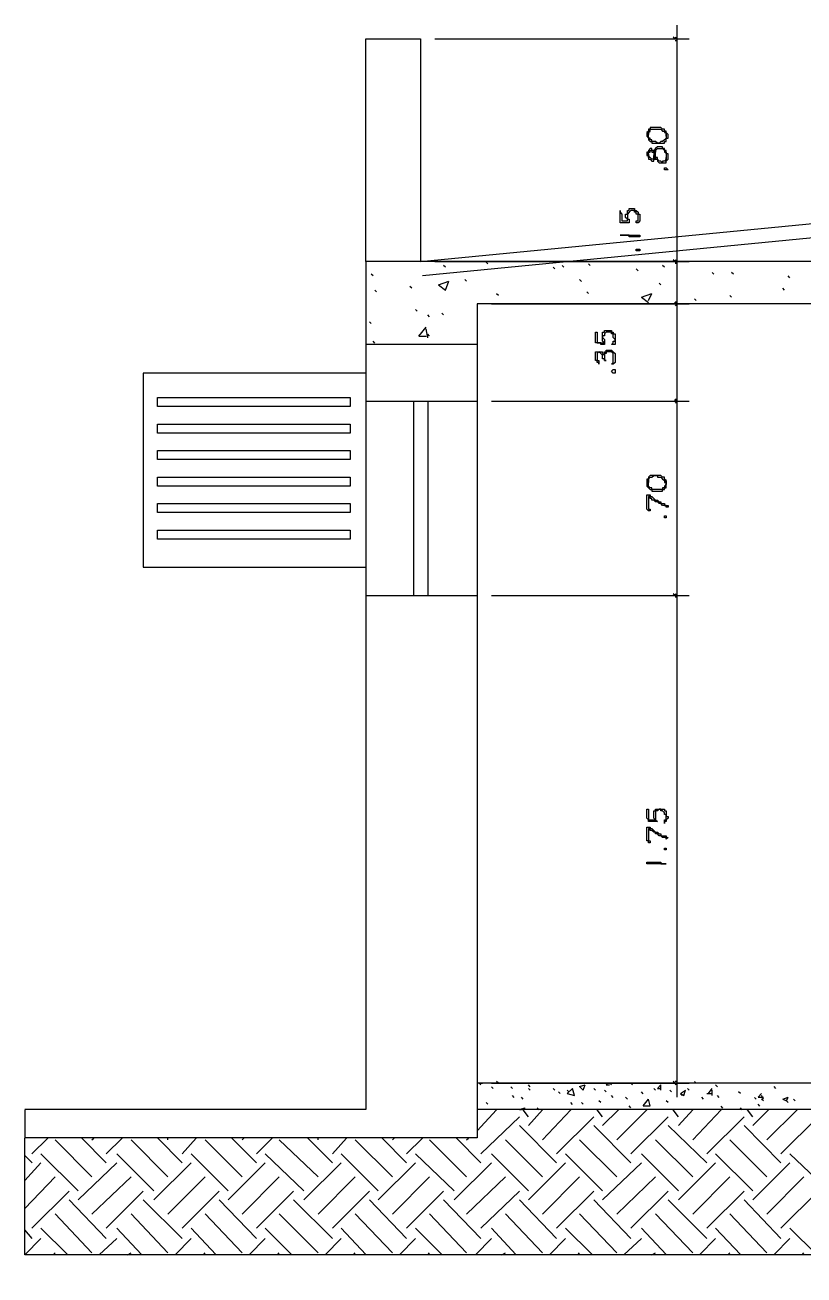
# Model space of a CAD drawing. Header units: millimetres. Extents: x -518.8 to -461.2, y 3.5 to 44.2.
# Drawn here: x -480.549 to -477.742, y 39.713 to 44.218 of the extents above; entities that cross this region are included whole.
import ezdxf

# ---------------------------------------------------------------- set-up
doc = ezdxf.new("R2010")
doc.units = ezdxf.units.MM
doc.header["$MEASUREMENT"] = 0
for name, color, linetype in [('10', 10, 'Continuous'), ('16', 16, 'Continuous'), ('4', 4, 'Continuous'), ('5', 5, 'Continuous'), ('6', 6, 'Continuous'), ('MYSOLIDS', 7, 'Continuous')]:
    doc.layers.add(name, color=color, linetype=linetype)

msp = doc.modelspace()

# ---------------------------------------------------------------- linework, layer by layer
at = {"layer": '10'}
for points in [[(-462.5775, 43.3646), (-470.8534, 44.1661), (-470.8534, 44.1661), (-479.1233, 43.3646)], [(-470.879, 44.1157), (-479.1166, 43.3135)], [(-479.3203, 42.8624), (-478.9196, 42.8624)], [(-479.3203, 42.1624), (-478.9196, 42.1624)], [(-480.5489, 40.309), (-480.5489, 40.2075)]]:
    msp.add_lwpolyline(points, dxfattribs=at)
at = {"layer": '16'}
for points in [[(-478.2, 44.218), (-478.2, 43.3142)], [(-479.0722, 44.1676), (-478.1557, 44.1676)], [(-478.206, 44.1676), (-478.2128, 44.1736)], [(-478.206, 44.1736), (-478.2, 44.1676)], [(-478.2, 44.1609), (-478.2, 44.1609), (-478.2, 44.1609), (-478.206, 44.1609)], [(-478.2, 44.1676), (-478.2, 44.1676), (-478.2, 44.1736)], [(-478.2, 43.4165), (-478.2, 43.1616)], [(-479.0722, 43.3654), (-478.1557, 43.3654)], [(-479.0722, 43.3654), (-478.1557, 43.3654)], [(-478.206, 43.3654), (-478.2128, 43.3714)], [(-478.206, 43.3654), (-478.2128, 43.3714)], [(-478.206, 43.3714), (-478.2, 43.3654), (-478.2, 43.3654), (-478.2, 43.3654), (-478.2, 43.3714)], [(-478.206, 43.3714), (-478.2, 43.3654)], [(-478.2, 43.3586), (-478.206, 43.3654)], [(-478.2, 43.3586), (-478.206, 43.3586)], [(-478.2, 43.3586), (-478.2, 43.3586), (-478.2, 43.3586), (-478.206, 43.3586)], [(-478.2, 43.3654), (-478.2, 43.3654), (-478.2, 43.3714)], [(-478.2, 43.2631), (-478.2, 42.8112)], [(-478.8684, 43.2127), (-478.1557, 43.2127)], [(-478.8684, 43.2127), (-478.1557, 43.2127)], [(-478.2, 43.206), (-478.2, 43.2127), (-478.2, 43.2127), (-478.2, 43.2188), (-478.2, 43.2188), (-478.2, 43.2188), (-478.2, 43.2188), (-478.206, 43.2188), (-478.206, 43.2188), (-478.206, 43.2127), (-478.206, 43.2127), (-478.206, 43.2127)], [(-478.206, 43.2127), (-478.206, 43.2127), (-478.206, 43.2127), (-478.206, 43.2188), (-478.206, 43.2188), (-478.2, 43.2188)], [(-478.2, 43.2127), (-478.206, 43.206)], [(-478.2, 43.206), (-478.2, 43.2127), (-478.2, 43.2127), (-478.206, 43.206)], [(-478.2, 43.2188), (-478.2, 43.2188), (-478.2, 43.2188), (-478.2, 43.2127)], [(-478.2, 42.9135), (-478.2, 42.1112)], [(-478.8684, 42.8624), (-478.1557, 42.8624)], [(-478.8684, 42.8624), (-478.1557, 42.8624)], [(-478.2, 42.8556), (-478.2, 42.8624), (-478.2, 42.8624), (-478.2, 42.8684), (-478.2, 42.8684), (-478.2, 42.8684), (-478.2, 42.8684), (-478.206, 42.8684), (-478.206, 42.8684), (-478.206, 42.8624), (-478.206, 42.8624), (-478.206, 42.8624)], [(-478.206, 42.8624), (-478.206, 42.8624), (-478.206, 42.8624), (-478.206, 42.8684), (-478.206, 42.8684), (-478.2, 42.8684)], [(-478.2, 42.8624), (-478.206, 42.8556)], [(-478.2, 42.8556), (-478.2, 42.8624), (-478.2, 42.8624), (-478.206, 42.8556)], [(-478.2, 42.8684), (-478.2, 42.8684), (-478.2, 42.8684), (-478.2, 42.8624)], [(-478.2, 42.2127), (-478.2, 40.3541)], [(-478.206, 42.1624), (-478.2128, 42.1684)], [(-478.206, 42.1624), (-478.2128, 42.1684)], [(-478.206, 42.1684), (-478.2, 42.1624), (-478.2, 42.1624), (-478.2, 42.1624), (-478.2, 42.1684)], [(-478.206, 42.1684), (-478.2, 42.1624)], [(-478.2, 42.1624), (-478.2, 42.1624), (-478.2, 42.1684)], [(-478.8684, 42.1624), (-478.1557, 42.1624)], [(-478.8684, 42.1624), (-478.1557, 42.1624)], [(-478.2, 42.1556), (-478.206, 42.1624)], [(-478.2, 42.1556), (-478.206, 42.1556)], [(-478.2, 42.1556), (-478.2, 42.1556), (-478.2, 42.1556), (-478.206, 42.1556)], [(-478.206, 40.4052), (-478.2128, 40.4112)], [(-478.2, 40.4112), (-478.2, 40.4112), (-478.2, 40.4112), (-478.206, 40.4112), (-478.206, 40.4112), (-478.206, 40.4112)], [(-478.8684, 40.4052), (-478.1557, 40.4052)], [(-478.2, 40.4052), (-478.206, 40.3985)], [(-478.2, 40.3985), (-478.2, 40.4052)]]:
    msp.add_lwpolyline(points, dxfattribs=at)
at = {"layer": '4'}
for points in [[(-479.3203, 42.9639), (-480.1226, 42.9639), (-480.1226, 42.2639), (-479.3203, 42.2639)], [(-480.0714, 42.8751), (-479.3775, 42.8751), (-479.3775, 42.8428), (-480.0714, 42.8428), (-480.0714, 42.8751)], [(-479.1489, 42.8624), (-479.1489, 42.1624)], [(-479.0978, 42.8624), (-479.0978, 42.1624)], [(-480.0714, 42.7797), (-479.3775, 42.7797), (-479.3775, 42.7473), (-480.0714, 42.7473), (-480.0714, 42.7797)], [(-480.0714, 42.6842), (-479.3775, 42.6842), (-479.3775, 42.6518), (-480.0714, 42.6518), (-480.0714, 42.6842)], [(-480.0714, 42.5887), (-479.3775, 42.5887), (-479.3775, 42.5563), (-480.0714, 42.5563), (-480.0714, 42.5887)], [(-480.0714, 42.4932), (-479.3775, 42.4932), (-479.3775, 42.4609), (-480.0714, 42.4609), (-480.0714, 42.4932)], [(-480.0714, 42.3977), (-479.3775, 42.3977), (-479.3775, 42.3654), (-480.0714, 42.3654), (-480.0714, 42.3977)]]:
    msp.add_lwpolyline(points, dxfattribs=at)
at = {"layer": '5'}
for points in [[(-479.3203, 43.3654), (-479.3203, 44.1676), (-479.1233, 44.1676), (-479.1233, 43.3654)], [(-479.3203, 43.3654), (-479.3203, 40.3097)], [(-462.3805, 43.3654), (-479.3203, 43.3654)], [(-478.9196, 43.2127), (-478.9196, 40.3097)], [(-473.8587, 43.2127), (-478.9196, 43.2127)], [(-478.9196, 43.0661), (-479.3203, 43.0661)], [(-464.7361, 40.4052), (-478.9196, 40.4052)], [(-479.3203, 40.3097), (-480.5489, 40.3097)], [(-478.9196, 40.3097), (-478.9196, 40.2075)], [(-469.0963, 40.3097), (-478.9196, 40.3097)], [(-478.9196, 40.2075), (-480.5489, 40.2075)]]:
    msp.add_lwpolyline(points, dxfattribs=at)
at = {"layer": '6'}
for points in [[(-479.0339, 43.3458), (-479.0406, 43.3518)], [(-478.8812, 43.3578), (-478.888, 43.3646)], [(-478.6391, 43.3391), (-478.6459, 43.3451)], [(-478.6075, 43.3451), (-478.6136, 43.3518)], [(-478.5121, 43.3518), (-478.5181, 43.3578)], [(-478.3399, 43.3323), (-478.3466, 43.3391)], [(-478.2444, 43.3451), (-478.2511, 43.3518)], [(-479.2948, 43.3135), (-479.3015, 43.3203)], [(-479.0594, 43.2819), (-479.0211, 43.2947)], [(-479.0594, 43.2819), (-479.0339, 43.2624), (-479.0211, 43.2947)], [(-478.9579, 43.2947), (-478.9639, 43.3007)], [(-478.5436, 43.2939), (-478.5504, 43.3007)], [(-478.0662, 43.3195), (-478.073, 43.3263)], [(-477.9963, 43.3203), (-478.003, 43.3263)], [(-477.7925, 43.3067), (-477.7993, 43.3135)], [(-479.282, 43.2563), (-479.2887, 43.2624)], [(-479.1549, 43.2691), (-479.1617, 43.2751)], [(-478.8429, 43.2436), (-478.8496, 43.2496)], [(-478.5181, 43.2503), (-478.5248, 43.2563)], [(-478.3271, 43.2375), (-478.2895, 43.2503)], [(-478.3023, 43.2248), (-478.2895, 43.2503)], [(-478.2572, 43.2819), (-478.2639, 43.2879)], [(-477.8121, 43.2624), (-477.8181, 43.2691)], [(-478.3271, 43.2375), (-478.3023, 43.218)], [(-478.1301, 43.2248), (-478.1361, 43.2308)], [(-478.003, 43.2375), (-478.009, 43.2436)], [(-479.1361, 43.1864), (-479.1421, 43.1924)], [(-479.091, 43.1669), (-479.0978, 43.1736)], [(-479.0406, 43.1736), (-479.0466, 43.1797)], [(-479.3015, 43.1421), (-479.3075, 43.1481)], [(-479.1293, 43.0969), (-479.1038, 43.1293)], [(-479.0978, 43.0909), (-479.1038, 43.1225)], [(-479.2887, 43.0714), (-479.2948, 43.0782)], [(-479.1293, 43.0969), (-479.1038, 43.0969)], [(-479.091, 43.0969), (-479.0978, 43.1037)], [(-478.8429, 40.4052), (-478.8496, 40.4112)], [(-478.1301, 40.4045), (-478.1361, 40.4105)], [(-478.9128, 40.4052), (-478.9068, 40.3985)], [(-478.9068, 40.4052), (-478.9, 40.4052)], [(-478.8624, 40.3857), (-478.8684, 40.3917)], [(-478.8624, 40.4052), (-478.8429, 40.4052)], [(-478.7918, 40.3857), (-478.7985, 40.3917)], [(-478.7286, 40.3917), (-478.7346, 40.3985)], [(-478.7286, 40.3789), (-478.7346, 40.3857)], [(-478.6391, 40.3789), (-478.6459, 40.3857)], [(-478.6203, 40.3669), (-478.6263, 40.3729)], [(-478.5948, 40.3669), (-478.576, 40.3857)], [(-478.5887, 40.3729), (-478.5948, 40.3789)], [(-478.5948, 40.3669), (-478.5692, 40.3601)], [(-478.5692, 40.3601), (-478.576, 40.3857)], [(-478.5504, 40.3924), (-478.5308, 40.3985)], [(-478.5504, 40.3924), (-478.5376, 40.3797)], [(-478.5376, 40.3797), (-478.5308, 40.3985)], [(-478.4925, 40.3797), (-478.4993, 40.3857)], [(-478.4549, 40.3729), (-478.4609, 40.3789)], [(-478.4549, 40.3985), (-478.4481, 40.4052)], [(-478.4549, 40.3985), (-478.4421, 40.3985)], [(-478.4354, 40.3985), (-478.4421, 40.4052)], [(-478.3594, 40.3985), (-478.3654, 40.4052)], [(-478.3211, 40.3661), (-478.3271, 40.3729)], [(-478.2767, 40.3789), (-478.2827, 40.3857)], [(-478.2699, 40.3857), (-478.2572, 40.3985)], [(-478.2699, 40.3857), (-478.2572, 40.3857)], [(-478.2572, 40.3797), (-478.2572, 40.3985)], [(-478.2188, 40.3729), (-478.2256, 40.3797)], [(-478.1872, 40.3669), (-478.1684, 40.3797)], [(-478.1872, 40.3669), (-478.1745, 40.3601)], [(-478.1812, 40.3601), (-478.1872, 40.3661)], [(-478.1745, 40.3601), (-478.1684, 40.3797)], [(-478.1557, 40.3797), (-478.1617, 40.3857)], [(-478.0918, 40.3669), (-478.073, 40.3669)], [(-478.0857, 40.3669), (-478.073, 40.3857)], [(-478.073, 40.3601), (-478.073, 40.3797)], [(-478.0534, 40.3917), (-478.0602, 40.3985)], [(-477.9707, 40.3669), (-477.9775, 40.3729)], [(-477.9075, 40.3541), (-477.8948, 40.3669)], [(-477.8436, 40.3857), (-477.8496, 40.3924)], [(-478.8812, 40.3285), (-478.8872, 40.3345)], [(-478.7857, 40.3533), (-478.7925, 40.3601)], [(-478.7542, 40.3473), (-478.7602, 40.3541)], [(-478.576, 40.3278), (-478.582, 40.3345)], [(-478.5376, 40.3285), (-478.5436, 40.3345)], [(-478.4737, 40.3345), (-478.4805, 40.3413)], [(-478.4293, 40.3533), (-478.4354, 40.3601)], [(-478.3782, 40.3473), (-478.385, 40.3541)], [(-478.3654, 40.3157), (-478.3722, 40.3225)], [(-478.3211, 40.3225), (-478.3015, 40.3473)], [(-478.3211, 40.3225), (-478.2955, 40.3225)], [(-478.2955, 40.3225), (-478.3015, 40.3473)], [(-478.2316, 40.3345), (-478.2384, 40.3413)], [(-478.1045, 40.3473), (-478.1105, 40.3541)], [(-478.0474, 40.3533), (-478.0534, 40.3601)], [(-478.0346, 40.315), (-478.0406, 40.3218)], [(-477.9136, 40.3473), (-477.9203, 40.3533)], [(-477.9075, 40.3541), (-477.888, 40.3541)], [(-477.9008, 40.3218), (-477.9075, 40.3285)], [(-477.888, 40.3473), (-477.8948, 40.3601)], [(-477.888, 40.3406), (-477.8948, 40.3473)], [(-477.8181, 40.3473), (-477.7993, 40.3541)], [(-477.8181, 40.3473), (-477.8053, 40.3413)], [(-477.8053, 40.3413), (-477.7993, 40.3541)], [(-477.7993, 40.3345), (-477.8053, 40.3413)], [(-477.7737, 40.3406), (-477.7797, 40.3473)], [(-478.9196, 40.2323), (-478.8496, 40.309)], [(-478.9068, 40.1496), (-478.7669, 40.2834)], [(-478.7669, 40.3097), (-478.7474, 40.3157)], [(-478.7669, 40.3097), (-478.7602, 40.3097)], [(-478.7346, 40.2834), (-478.7542, 40.309)], [(-478.7474, 40.3097), (-478.7474, 40.3157)], [(-478.7346, 40.2518), (-478.6842, 40.309)], [(-478.6963, 40.309), (-478.703, 40.3157)], [(-478.6842, 40.2007), (-478.582, 40.309)], [(-478.6331, 40.1496), (-478.4993, 40.2834)], [(-478.4677, 40.2834), (-478.4865, 40.309)], [(-478.4677, 40.2518), (-478.4098, 40.309)], [(-478.4166, 40.2007), (-478.3083, 40.309)], [(-478.3654, 40.1496), (-478.2316, 40.2834)], [(-478.194, 40.2834), (-478.2128, 40.309)], [(-478.194, 40.2518), (-478.1429, 40.309)], [(-478.1429, 40.2007), (-478.0406, 40.309)], [(-478.0918, 40.1496), (-477.9579, 40.2834)], [(-477.9647, 40.309), (-477.9707, 40.3157)], [(-477.9263, 40.2834), (-477.9451, 40.309)], [(-477.9263, 40.2518), (-477.8692, 40.309)], [(-477.8752, 40.2007), (-477.7669, 40.309)], [(-477.8248, 40.1496), (-477.691, 40.2834)], [(-461.203, 40.2578), (-461.203, 39.8436), (-461.8835, 39.8436), (-461.8835, 36.909), (-469.5293, 36.909), (-469.5293, 39.7864), (-480.5489, 39.7864), (-480.5489, 40.2067)], [(-478.6331, 40.118), (-478.7669, 40.2518)], [(-478.3654, 40.118), (-478.4993, 40.2518)], [(-478.0918, 40.118), (-478.2316, 40.2518)], [(-477.8248, 40.118), (-477.9579, 40.2518)], [(-480.5241, 40.1496), (-480.4662, 40.2067)], [(-480.3075, 40.0669), (-480.4406, 40.2007)], [(-480.2564, 40.118), (-480.3451, 40.2075)], [(-480.3075, 40.2007), (-480.3008, 40.2067)], [(-480.2564, 40.1496), (-480.1993, 40.2067)], [(-480.0339, 40.0669), (-480.1669, 40.2007)], [(-479.9827, 40.118), (-480.0714, 40.2075)], [(-480.0339, 40.2007), (-480.0339, 40.2067)], [(-479.9827, 40.1496), (-479.9316, 40.2067)], [(-479.7662, 40.0669), (-479.9, 40.2007)], [(-479.7151, 40.118), (-479.8045, 40.2075)], [(-479.7662, 40.2007), (-479.7602, 40.2067)], [(-479.7151, 40.1496), (-479.6579, 40.2067)], [(-479.4925, 40.0669), (-479.6324, 40.2007)], [(-479.4414, 40.118), (-479.5308, 40.2075)], [(-479.4925, 40.2007), (-479.4925, 40.2067)], [(-479.4414, 40.1496), (-479.3902, 40.2067)], [(-479.2248, 40.0669), (-479.3587, 40.2007)], [(-479.1737, 40.118), (-479.2632, 40.2075)], [(-479.2248, 40.2007), (-479.2188, 40.2067)], [(-479.1745, 40.1496), (-479.1166, 40.2067)], [(-478.9579, 40.0669), (-479.091, 40.2007)], [(-478.9068, 40.118), (-478.9955, 40.2075)], [(-478.9579, 40.2007), (-478.9511, 40.2067)], [(-478.6842, 40.0669), (-478.8173, 40.2007)], [(-478.4166, 40.0669), (-478.5504, 40.2007)], [(-478.1429, 40.0669), (-478.2767, 40.2007)], [(-477.8752, 40.0669), (-478.009, 40.2007)], [(-480.5233, 40.118), (-480.5489, 40.1436)], [(-480.3579, 40.0165), (-480.4918, 40.1496)], [(-480.0842, 40.0165), (-480.2181, 40.1496)], [(-479.8173, 40.0165), (-479.9504, 40.1496)], [(-479.5436, 40.0165), (-479.6835, 40.1496)], [(-479.276, 40.0165), (-479.4098, 40.1496)], [(-479.0023, 40.0165), (-479.1421, 40.1496)], [(-478.7346, 40.0165), (-478.8684, 40.1496)], [(-478.4677, 40.0165), (-478.6008, 40.1496)], [(-478.194, 40.0165), (-478.3271, 40.1496)], [(-477.9263, 40.0165), (-478.0602, 40.1496)], [(-477.6527, 40.0165), (-477.7925, 40.1496)], [(-480.5489, 40.0541), (-480.4918, 40.118)], [(-480.3579, 39.9842), (-480.2181, 40.118)], [(-480.0842, 39.9842), (-479.9504, 40.118)], [(-479.8173, 39.9842), (-479.6835, 40.118)], [(-479.5436, 39.9842), (-479.4098, 40.118)], [(-479.276, 39.9842), (-479.1421, 40.118)], [(-479.0023, 39.9842), (-478.8684, 40.118)], [(-478.7346, 39.9842), (-478.6008, 40.118)], [(-478.4677, 39.9842), (-478.3271, 40.118)], [(-478.194, 39.9842), (-478.0602, 40.118)], [(-477.9263, 39.9842), (-477.7925, 40.118)], [(-480.5489, 39.9526), (-480.4406, 40.0669)], [(-480.3075, 39.933), (-480.1669, 40.0669)], [(-480.0339, 39.933), (-479.9, 40.0669)], [(-479.7662, 39.933), (-479.6324, 40.0669)], [(-479.4925, 39.933), (-479.3587, 40.0669)], [(-479.2248, 39.933), (-479.091, 40.0669)], [(-478.9579, 39.933), (-478.8173, 40.0669)], [(-478.6842, 39.933), (-478.5504, 40.0669)], [(-478.4166, 39.933), (-478.2767, 40.0669)], [(-478.1429, 39.933), (-478.009, 40.0669)], [(-477.8752, 39.933), (-477.7421, 40.0669)], [(-480.5241, 39.8819), (-480.3902, 40.0157)], [(-480.2564, 39.8819), (-480.1226, 40.0157)], [(-479.9827, 39.8819), (-479.8489, 40.0157)], [(-479.7151, 39.8819), (-479.5812, 40.0157)], [(-479.4414, 39.8819), (-479.3075, 40.0157)], [(-479.1745, 39.8819), (-479.0406, 40.0157)], [(-478.9068, 39.8819), (-478.7669, 40.0157)], [(-478.6331, 39.8819), (-478.4993, 40.0157)], [(-478.3654, 39.8819), (-478.2316, 40.0157)], [(-478.0918, 39.8819), (-477.9579, 40.0157)], [(-477.8248, 39.8819), (-477.691, 40.0157)], [(-480.2564, 39.8443), (-480.3902, 39.9842)], [(-479.9827, 39.8443), (-480.1226, 39.9842)], [(-479.7151, 39.8443), (-479.8489, 39.9842)], [(-479.4414, 39.8443), (-479.5812, 39.9842)], [(-479.1737, 39.8443), (-479.3075, 39.9842)], [(-478.9068, 39.8443), (-479.0406, 39.9842)], [(-478.6331, 39.8443), (-478.7669, 39.9842)], [(-478.3654, 39.8443), (-478.4993, 39.9842)], [(-478.0918, 39.8443), (-478.2316, 39.9842)], [(-477.8248, 39.8443), (-477.9579, 39.9842)], [(-480.3075, 39.7932), (-480.4406, 39.9338)], [(-480.0339, 39.7932), (-480.1669, 39.9338)], [(-479.7662, 39.7932), (-479.9, 39.9338)], [(-479.4925, 39.7932), (-479.6324, 39.9338)], [(-479.2248, 39.7932), (-479.3587, 39.9338)], [(-478.9579, 39.7932), (-479.091, 39.9338)], [(-478.6842, 39.7932), (-478.8173, 39.9338)], [(-478.4166, 39.7932), (-478.5504, 39.9338)], [(-478.1429, 39.7932), (-478.2767, 39.9338)], [(-477.8752, 39.7932), (-478.009, 39.9338)], [(-480.5233, 39.8443), (-480.5489, 39.8759)], [(-480.3963, 39.7872), (-480.4918, 39.8827)], [(-480.1286, 39.7872), (-480.2181, 39.8827)], [(-479.8617, 39.7872), (-479.9504, 39.8827)], [(-479.588, 39.7872), (-479.6835, 39.8827)], [(-479.3203, 39.7872), (-479.4098, 39.8827)], [(-479.0466, 39.7872), (-479.1421, 39.8827)], [(-478.7797, 39.7872), (-478.8684, 39.8827)], [(-478.5053, 39.7872), (-478.6008, 39.8827)], [(-478.2384, 39.7872), (-478.3271, 39.8827)], [(-477.9707, 39.7872), (-478.0602, 39.8827)], [(-477.697, 39.7872), (-477.7925, 39.8827)], [(-480.5489, 39.7864), (-480.4918, 39.8443)], [(-480.282, 39.7864), (-480.2181, 39.8443)], [(-480.0083, 39.7864), (-479.9504, 39.8443)], [(-479.7406, 39.7864), (-479.6835, 39.8443)], [(-479.4669, 39.7864), (-479.4098, 39.8443)], [(-479.1993, 39.7864), (-479.1421, 39.8443)], [(-478.9256, 39.7864), (-478.8684, 39.8443)], [(-478.6587, 39.7864), (-478.6008, 39.8443)], [(-478.391, 39.7864), (-478.3271, 39.8443)], [(-478.1173, 39.7872), (-478.0602, 39.8443)], [(-477.8496, 39.7872), (-477.7925, 39.8443)], [(-480.4474, 39.7864), (-480.4406, 39.7932)], [(-480.1797, 39.7864), (-480.1669, 39.7932)], [(-479.906, 39.7864), (-479.9, 39.7932)], [(-479.6391, 39.7864), (-479.6324, 39.7932)], [(-479.3654, 39.7864), (-479.3587, 39.7932)], [(-479.0978, 39.7864), (-479.091, 39.7932)], [(-478.8301, 39.7864), (-478.8173, 39.7932)], [(-478.5564, 39.7864), (-478.5504, 39.7932)], [(-478.2895, 39.7864), (-478.2767, 39.7932)], [(-478.0158, 39.7864), (-478.009, 39.7932)], [(-477.7481, 39.7864), (-477.7421, 39.7932)]]:
    msp.add_lwpolyline(points, dxfattribs=at)
at = {"layer": 'MYSOLIDS'}
for points in [[(-478.3083, 43.8233), (-478.3083, 43.8233), (-478.3083, 43.8172), (-478.3015, 43.8105), (-478.3015, 43.8105), (-478.3015, 43.8105), (-478.3015, 43.8045), (-478.3015, 43.8045), (-478.2955, 43.7985), (-478.2955, 43.7985), (-478.2895, 43.7985), (-478.2895, 43.7985), (-478.2895, 43.7917), (-478.2827, 43.7917), (-478.2827, 43.7917), (-478.2827, 43.7917), (-478.2767, 43.7917), (-478.2767, 43.7917), (-478.2699, 43.7917), (-478.2699, 43.7917), (-478.2639, 43.7917), (-478.2639, 43.7917), (-478.2572, 43.7917), (-478.2572, 43.7917), (-478.2511, 43.7917), (-478.2511, 43.7917), (-478.2444, 43.7917), (-478.2444, 43.7985), (-478.2444, 43.7985), (-478.2384, 43.7985), (-478.2384, 43.8045), (-478.2384, 43.8045), (-478.2384, 43.8045), (-478.2384, 43.8105), (-478.2316, 43.8105), (-478.2316, 43.8172), (-478.2316, 43.8172), (-478.2316, 43.8233), (-478.2316, 43.8233), (-478.2384, 43.83), (-478.2384, 43.83), (-478.2384, 43.83), (-478.2384, 43.8172), (-478.2384, 43.8172), (-478.2384, 43.8172), (-478.2384, 43.8105), (-478.2384, 43.8105), (-478.2444, 43.8045), (-478.2444, 43.8045), (-478.2444, 43.8045), (-478.2511, 43.7985), (-478.2511, 43.7985), (-478.2511, 43.7985), (-478.2572, 43.7985), (-478.2572, 43.7985), (-478.2639, 43.7917), (-478.2699, 43.7917), (-478.2699, 43.7917), (-478.2699, 43.7917), (-478.2767, 43.7985), (-478.2767, 43.7985), (-478.2827, 43.7985), (-478.2827, 43.7985), (-478.2895, 43.7985), (-478.2895, 43.7985), (-478.2895, 43.8045), (-478.2895, 43.8045), (-478.2955, 43.8045), (-478.2955, 43.8105), (-478.2955, 43.8105), (-478.3015, 43.8105), (-478.3015, 43.8172), (-478.3015, 43.8172), (-478.3015, 43.8233), (-478.3015, 43.836), (-478.3015, 43.836), (-478.3015, 43.836), (-478.3083, 43.83), (-478.3083, 43.83), (-478.3083, 43.8233), (-478.3083, 43.8233)], [(-478.3015, 43.836), (-478.3015, 43.8233), (-478.3015, 43.8233), (-478.3015, 43.83), (-478.3015, 43.83), (-478.2955, 43.836), (-478.2955, 43.836), (-478.2955, 43.8428), (-478.2955, 43.8428), (-478.2895, 43.8428), (-478.2895, 43.8428), (-478.2827, 43.8428), (-478.2827, 43.8428), (-478.2767, 43.8428), (-478.2767, 43.8428), (-478.2767, 43.8428), (-478.2699, 43.8428), (-478.2699, 43.8428), (-478.2639, 43.8428), (-478.2639, 43.8428), (-478.2639, 43.8428), (-478.2572, 43.8428), (-478.2572, 43.8428), (-478.2511, 43.836), (-478.2511, 43.836), (-478.2444, 43.836), (-478.2444, 43.836), (-478.2444, 43.83), (-478.2444, 43.83), (-478.2384, 43.83), (-478.2384, 43.8233), (-478.2384, 43.8233), (-478.2384, 43.8172), (-478.2384, 43.83), (-478.2384, 43.836), (-478.2384, 43.836), (-478.2444, 43.836), (-478.2444, 43.8428), (-478.2511, 43.8428), (-478.2511, 43.8428), (-478.2511, 43.8428), (-478.2572, 43.8488), (-478.2572, 43.8488), (-478.2639, 43.8488), (-478.2639, 43.8488), (-478.2699, 43.8488), (-478.2699, 43.8488), (-478.2767, 43.8488), (-478.2767, 43.8488), (-478.2827, 43.8488), (-478.2827, 43.8488), (-478.2895, 43.8488), (-478.2895, 43.8488), (-478.2955, 43.8488), (-478.2955, 43.8428), (-478.2955, 43.8428), (-478.2955, 43.8428), (-478.3015, 43.8428), (-478.3015, 43.836), (-478.3015, 43.836)], [(-478.3083, 43.7533), (-478.3083, 43.7533), (-478.3083, 43.7473), (-478.3015, 43.7473), (-478.3015, 43.7406), (-478.3015, 43.7406), (-478.3015, 43.7533), (-478.3015, 43.7533), (-478.3015, 43.7601), (-478.3015, 43.7601), (-478.2955, 43.7601), (-478.2955, 43.7661), (-478.2955, 43.7661), (-478.2955, 43.7661), (-478.2895, 43.7661), (-478.2895, 43.7601), (-478.2827, 43.7601), (-478.2827, 43.7601), (-478.2827, 43.7533), (-478.2827, 43.7533), (-478.2827, 43.7473), (-478.2827, 43.7473), (-478.2827, 43.7345), (-478.2827, 43.7345), (-478.2767, 43.7345), (-478.2767, 43.7406), (-478.2767, 43.7345), (-478.2767, 43.7345), (-478.2699, 43.7345), (-478.2699, 43.7278), (-478.2699, 43.7278), (-478.2639, 43.7218), (-478.2639, 43.7218), (-478.2639, 43.7218), (-478.2572, 43.7218), (-478.2572, 43.7218), (-478.2511, 43.7218), (-478.2511, 43.7218), (-478.2444, 43.7218), (-478.2444, 43.7218), (-478.2384, 43.7218), (-478.2384, 43.7278), (-478.2384, 43.7278), (-478.2384, 43.7406), (-478.2384, 43.7406), (-478.2384, 43.7406), (-478.2384, 43.7345), (-478.2384, 43.7345), (-478.2444, 43.7278), (-478.2444, 43.7278), (-478.2444, 43.7278), (-478.2511, 43.7278), (-478.2511, 43.7218), (-478.2511, 43.7218), (-478.2572, 43.7278), (-478.2572, 43.7278), (-478.2639, 43.7278), (-478.2639, 43.7278), (-478.2639, 43.7278), (-478.2699, 43.7345), (-478.2699, 43.7345), (-478.2699, 43.7345), (-478.2699, 43.7406), (-478.2767, 43.7406), (-478.2767, 43.7473), (-478.2767, 43.7473), (-478.2767, 43.7533), (-478.2767, 43.7533), (-478.2767, 43.7601), (-478.2767, 43.7729), (-478.2827, 43.7661), (-478.2827, 43.7661), (-478.2827, 43.7601), (-478.2827, 43.7661), (-478.2827, 43.7661), (-478.2895, 43.7661), (-478.2895, 43.7661), (-478.2895, 43.7729), (-478.2955, 43.7729), (-478.2955, 43.7729), (-478.2955, 43.7729), (-478.3015, 43.7661), (-478.3015, 43.7661), (-478.3015, 43.7661), (-478.3015, 43.7601), (-478.3083, 43.7601), (-478.3083, 43.7533), (-478.3083, 43.7533)], [(-478.3015, 43.7406), (-478.3015, 43.7345), (-478.2955, 43.7345), (-478.2955, 43.7345), (-478.2955, 43.7345), (-478.2895, 43.7278), (-478.2895, 43.7278), (-478.2895, 43.7278), (-478.2827, 43.7278), (-478.2827, 43.7345), (-478.2827, 43.7473), (-478.2827, 43.7406), (-478.2827, 43.7406), (-478.2827, 43.7406), (-478.2827, 43.7345), (-478.2895, 43.7345), (-478.2895, 43.7345), (-478.2895, 43.7345), (-478.2955, 43.7406), (-478.2955, 43.7406), (-478.2955, 43.7406), (-478.3015, 43.7473), (-478.3015, 43.7473), (-478.3015, 43.7533), (-478.3015, 43.7533), (-478.3015, 43.7406), (-478.3015, 43.7406)], [(-478.2767, 43.7729), (-478.2767, 43.7601), (-478.2767, 43.7601), (-478.2767, 43.7601), (-478.2767, 43.7661), (-478.2767, 43.7661), (-478.2699, 43.7729), (-478.2699, 43.7729), (-478.2699, 43.7729), (-478.2639, 43.7729), (-478.2639, 43.7729), (-478.2572, 43.7729), (-478.2572, 43.7729), (-478.2511, 43.7729), (-478.2511, 43.7729), (-478.2511, 43.7729), (-478.2444, 43.7661), (-478.2444, 43.7661), (-478.2444, 43.7661), (-478.2444, 43.7601), (-478.2384, 43.7601), (-478.2384, 43.7533), (-478.2384, 43.7533), (-478.2384, 43.7473), (-478.2384, 43.7473), (-478.2384, 43.7406), (-478.2384, 43.7278), (-478.2384, 43.7278), (-478.2316, 43.7345), (-478.2316, 43.7345), (-478.2316, 43.7406), (-478.2316, 43.7406), (-478.2316, 43.7406), (-478.2316, 43.7473), (-478.2316, 43.7473), (-478.2316, 43.7533), (-478.2384, 43.7533), (-478.2384, 43.7601), (-478.2384, 43.7601), (-478.2384, 43.7601), (-478.2384, 43.7661), (-478.2444, 43.7661), (-478.2444, 43.7729), (-478.2444, 43.7729), (-478.2444, 43.7729), (-478.2511, 43.7729), (-478.2511, 43.7789), (-478.2572, 43.7789), (-478.2572, 43.7789), (-478.2572, 43.7789), (-478.2639, 43.7789), (-478.2639, 43.7789), (-478.2699, 43.7789), (-478.2699, 43.7789), (-478.2699, 43.7789), (-478.2767, 43.7729), (-478.2767, 43.7729), (-478.2767, 43.7729), (-478.2767, 43.7729)], [(-478.2316, 43.6962), (-478.2384, 43.6962), (-478.2384, 43.6962), (-478.2384, 43.6962), (-478.2384, 43.6962), (-478.2444, 43.6962), (-478.2444, 43.6962), (-478.2444, 43.6962), (-478.2444, 43.6962), (-478.2444, 43.703), (-478.2444, 43.703), (-478.2384, 43.703), (-478.2384, 43.703), (-478.2384, 43.703), (-478.2384, 43.703), (-478.2316, 43.6962), (-478.2316, 43.6962), (-478.2316, 43.6962), (-478.2316, 43.6962), (-478.2316, 43.6962)], [(-478.3978, 43.512), (-478.3978, 43.512), (-478.391, 43.512), (-478.391, 43.512), (-478.385, 43.512), (-478.385, 43.512), (-478.3782, 43.512), (-478.3782, 43.512), (-478.3782, 43.512), (-478.3782, 43.512), (-478.3782, 43.518), (-478.3782, 43.518), (-478.3782, 43.518), (-478.385, 43.524), (-478.385, 43.524), (-478.385, 43.5308), (-478.385, 43.5308), (-478.385, 43.5368), (-478.3782, 43.5368), (-478.3782, 43.5436), (-478.3782, 43.5436), (-478.3782, 43.5496), (-478.3782, 43.5496), (-478.3722, 43.5496), (-478.3722, 43.5496), (-478.3722, 43.5563), (-478.3654, 43.5563), (-478.3594, 43.5563), (-478.3594, 43.5563), (-478.3594, 43.5563), (-478.3527, 43.5563), (-478.3527, 43.5496), (-478.3527, 43.5496), (-478.3466, 43.5496), (-478.3466, 43.5496), (-478.3399, 43.5436), (-478.3399, 43.5436), (-478.3399, 43.5436), (-478.3399, 43.5368), (-478.3339, 43.5368), (-478.3339, 43.5368), (-478.3339, 43.5308), (-478.3339, 43.5308), (-478.3339, 43.524), (-478.3339, 43.524), (-478.3339, 43.518), (-478.3339, 43.518), (-478.3339, 43.512), (-478.3339, 43.512), (-478.3339, 43.512), (-478.3399, 43.5052), (-478.3399, 43.5052), (-478.3466, 43.5052), (-478.3466, 43.5052), (-478.3466, 43.5052), (-478.3466, 43.5052), (-478.3466, 43.5052), (-478.3466, 43.5052), (-478.3466, 43.5052), (-478.3466, 43.512), (-478.3466, 43.512), (-478.3399, 43.512), (-478.3399, 43.512), (-478.3399, 43.512), (-478.3399, 43.518), (-478.3399, 43.518), (-478.3399, 43.524), (-478.3399, 43.524), (-478.3399, 43.5308), (-478.3399, 43.5308), (-478.3399, 43.5368), (-478.3399, 43.5368), (-478.3466, 43.5368), (-478.3466, 43.5436), (-478.3466, 43.5436), (-478.3527, 43.5436), (-478.3527, 43.5496), (-478.3527, 43.5496), (-478.3594, 43.5496), (-478.3594, 43.5496), (-478.3654, 43.5496), (-478.3654, 43.5496), (-478.3722, 43.5436), (-478.3722, 43.5436), (-478.3722, 43.5436), (-478.3722, 43.5436), (-478.3782, 43.5368), (-478.3782, 43.5368), (-478.3782, 43.5308), (-478.3782, 43.5308), (-478.3782, 43.524), (-478.3782, 43.524), (-478.3782, 43.524), (-478.3782, 43.518), (-478.3722, 43.518), (-478.3722, 43.518), (-478.3722, 43.512), (-478.3722, 43.512), (-478.3722, 43.512), (-478.3722, 43.512), (-478.3722, 43.5052), (-478.3722, 43.5052), (-478.3722, 43.5052), (-478.3782, 43.5052), (-478.3782, 43.5052), (-478.3782, 43.5052), (-478.385, 43.5052), (-478.385, 43.5052), (-478.391, 43.5052), (-478.391, 43.5052), (-478.3978, 43.5052), (-478.3978, 43.5052), (-478.3978, 43.5052), (-478.4038, 43.5052), (-478.4038, 43.512), (-478.4038, 43.512), (-478.4038, 43.512), (-478.4038, 43.518), (-478.4038, 43.518), (-478.4038, 43.518), (-478.4038, 43.524), (-478.4038, 43.524), (-478.4038, 43.5308), (-478.4038, 43.5368), (-478.4038, 43.5368), (-478.4038, 43.5436), (-478.4038, 43.5436), (-478.4038, 43.5436), (-478.4038, 43.5496), (-478.4038, 43.5496), (-478.4038, 43.5496), (-478.4038, 43.5496), (-478.4038, 43.5496), (-478.4038, 43.5496), (-478.4038, 43.5496), (-478.4038, 43.5496), (-478.4038, 43.5496), (-478.4038, 43.5436), (-478.4038, 43.5436), (-478.3978, 43.5368), (-478.3978, 43.5308), (-478.3978, 43.5308), (-478.3978, 43.524), (-478.3978, 43.518), (-478.3978, 43.518), (-478.3978, 43.512), (-478.3978, 43.512), (-478.3978, 43.512), (-478.3978, 43.512), (-478.3978, 43.512)], [(-478.3399, 43.4541), (-478.3399, 43.4541), (-478.3466, 43.4541), (-478.3466, 43.4541), (-478.3466, 43.4541), (-478.3527, 43.4541), (-478.3594, 43.4541), (-478.3594, 43.4541), (-478.3654, 43.4541), (-478.3654, 43.4541), (-478.3722, 43.4541), (-478.3722, 43.4609), (-478.3782, 43.4609), (-478.3782, 43.4609), (-478.385, 43.4609), (-478.385, 43.4609), (-478.391, 43.4609), (-478.391, 43.4609), (-478.3978, 43.4609), (-478.3978, 43.4609), (-478.4038, 43.4609), (-478.4038, 43.4609), (-478.4038, 43.4609), (-478.4038, 43.4609), (-478.4038, 43.4609), (-478.4038, 43.4609), (-478.4038, 43.4609), (-478.4038, 43.4609), (-478.4038, 43.4609), (-478.3978, 43.4609), (-478.3978, 43.4609), (-478.391, 43.4609), (-478.391, 43.4609), (-478.385, 43.4609), (-478.385, 43.4609), (-478.3782, 43.4609), (-478.3782, 43.4609), (-478.3722, 43.4609), (-478.3722, 43.4609), (-478.3654, 43.4609), (-478.3654, 43.4609), (-478.3594, 43.4609), (-478.3594, 43.4609), (-478.3527, 43.4609), (-478.3527, 43.4609), (-478.3466, 43.4609), (-478.3466, 43.4609), (-478.3399, 43.4609), (-478.3399, 43.4609), (-478.3399, 43.4609), (-478.3339, 43.4609), (-478.3339, 43.4609), (-478.3339, 43.4609), (-478.3339, 43.4609), (-478.3339, 43.4541), (-478.3339, 43.4541), (-478.3399, 43.4541), (-478.3399, 43.4541), (-478.3399, 43.4541), (-478.3399, 43.4541), (-478.3399, 43.4541)], [(-478.3339, 43.4097), (-478.3339, 43.4037), (-478.3339, 43.4037), (-478.3399, 43.4037), (-478.3399, 43.4037), (-478.3399, 43.4037), (-478.3466, 43.4037), (-478.3466, 43.4097), (-478.3466, 43.4097), (-478.3466, 43.4097), (-478.3466, 43.4097), (-478.3399, 43.4097), (-478.3399, 43.4097), (-478.3399, 43.4097), (-478.3399, 43.4097), (-478.3339, 43.4097), (-478.3339, 43.4097), (-478.3339, 43.4097), (-478.3339, 43.4097), (-478.3339, 43.4097)], [(-478.4865, 43.0721), (-478.4865, 43.0721), (-478.4805, 43.0721), (-478.4805, 43.0721), (-478.4737, 43.0721), (-478.4677, 43.0721), (-478.4677, 43.0721), (-478.4677, 43.0721), (-478.4609, 43.0721), (-478.4677, 43.0789), (-478.4677, 43.0789), (-478.4677, 43.0849), (-478.4677, 43.0849), (-478.4677, 43.0849), (-478.4677, 43.0917), (-478.4677, 43.0917), (-478.4677, 43.0917), (-478.4677, 43.0977), (-478.4677, 43.1045), (-478.4677, 43.1045), (-478.4677, 43.1045), (-478.4677, 43.1105), (-478.4609, 43.1105), (-478.4609, 43.1105), (-478.4609, 43.1172), (-478.4549, 43.1172), (-478.4549, 43.1172), (-478.4481, 43.1172), (-478.4481, 43.1172), (-478.4421, 43.1172), (-478.4421, 43.1172), (-478.4421, 43.1172), (-478.4354, 43.1172), (-478.4354, 43.1105), (-478.4354, 43.1105), (-478.4293, 43.1105), (-478.4293, 43.1105), (-478.4293, 43.1045), (-478.4226, 43.1045), (-478.4226, 43.0977), (-478.4226, 43.0977), (-478.4226, 43.0917), (-478.4226, 43.0917), (-478.4226, 43.0849), (-478.4226, 43.0849), (-478.4226, 43.0789), (-478.4226, 43.0789), (-478.4226, 43.0721), (-478.4226, 43.0721), (-478.4226, 43.0721), (-478.4226, 43.0661), (-478.4293, 43.0661), (-478.4293, 43.0661), (-478.4354, 43.0661), (-478.4354, 43.0661), (-478.4354, 43.0661), (-478.4354, 43.0661), (-478.4293, 43.0721), (-478.4293, 43.0721), (-478.4293, 43.0721), (-478.4293, 43.0721), (-478.4293, 43.0721), (-478.4293, 43.0789), (-478.4293, 43.0789), (-478.4226, 43.0789), (-478.4226, 43.0849), (-478.4226, 43.0849), (-478.4226, 43.0849), (-478.4293, 43.0917), (-478.4293, 43.0917), (-478.4293, 43.0977), (-478.4293, 43.0977), (-478.4293, 43.1045), (-478.4293, 43.1045), (-478.4354, 43.1045), (-478.4354, 43.1105), (-478.4421, 43.1105), (-478.4421, 43.1105), (-478.4481, 43.1105), (-478.4481, 43.1105), (-478.4549, 43.1105), (-478.4549, 43.1105), (-478.4549, 43.1105), (-478.4609, 43.1045), (-478.4609, 43.1045), (-478.4609, 43.1045), (-478.4609, 43.1045), (-478.4609, 43.0977), (-478.4677, 43.0977), (-478.4677, 43.0917), (-478.4677, 43.0917), (-478.4609, 43.0849), (-478.4609, 43.0849), (-478.4609, 43.0849), (-478.4609, 43.0789), (-478.4609, 43.0789), (-478.4609, 43.0721), (-478.4609, 43.0721), (-478.4609, 43.0721), (-478.4609, 43.0721), (-478.4609, 43.0721), (-478.4609, 43.0721), (-478.4609, 43.0661), (-478.4609, 43.0661), (-478.4609, 43.0661), (-478.4677, 43.0661), (-478.4737, 43.0661), (-478.4737, 43.0721), (-478.4737, 43.0721), (-478.4805, 43.0721), (-478.4865, 43.0721), (-478.4865, 43.0721), (-478.4865, 43.0721), (-478.4865, 43.0721), (-478.4933, 43.0721), (-478.4933, 43.0721), (-478.4933, 43.0721), (-478.4933, 43.0789), (-478.4933, 43.0789), (-478.4933, 43.0849), (-478.4933, 43.0849), (-478.4933, 43.0917), (-478.4933, 43.0917), (-478.4933, 43.0977), (-478.4933, 43.0977), (-478.4933, 43.1045), (-478.4933, 43.1045), (-478.4933, 43.1105), (-478.4933, 43.1105), (-478.4933, 43.1105), (-478.4933, 43.1105), (-478.4933, 43.1105), (-478.4933, 43.1105), (-478.4933, 43.1105), (-478.4933, 43.1105), (-478.4865, 43.1105), (-478.4865, 43.1105), (-478.4865, 43.1045), (-478.4865, 43.1045), (-478.4865, 43.0977), (-478.4865, 43.0977), (-478.4865, 43.0917), (-478.4865, 43.0849), (-478.4865, 43.0789), (-478.4865, 43.0789), (-478.4865, 43.0789), (-478.4865, 43.0721), (-478.4865, 43.0721), (-478.4865, 43.0721), (-478.4865, 43.0721)], [(-478.4609, 43.0278), (-478.4609, 43.0338), (-478.4609, 43.0338), (-478.4609, 43.0406), (-478.4609, 43.0406), (-478.4549, 43.0406), (-478.4549, 43.0466), (-478.4549, 43.0466), (-478.4481, 43.0466), (-478.4481, 43.0466), (-478.4421, 43.0466), (-478.4421, 43.0466), (-478.4354, 43.0466), (-478.4354, 43.0466), (-478.4354, 43.0466), (-478.4293, 43.0406), (-478.4293, 43.0406), (-478.4293, 43.0406), (-478.4226, 43.0338), (-478.4226, 43.0338), (-478.4226, 43.0278), (-478.4226, 43.0278), (-478.4226, 43.0278), (-478.4226, 43.0218), (-478.4226, 43.015), (-478.4226, 43.015), (-478.4226, 43.009), (-478.4226, 43.009), (-478.4226, 43.0022), (-478.4226, 43.0022), (-478.4226, 43.0022), (-478.4293, 42.9962), (-478.4293, 42.9962), (-478.4354, 42.9962), (-478.4354, 42.9962), (-478.4354, 42.9962), (-478.4354, 42.9962), (-478.4354, 42.9962), (-478.4354, 42.9962), (-478.4354, 42.9962), (-478.4354, 42.9962), (-478.4354, 42.9962), (-478.4354, 42.9962), (-478.4293, 43.0022), (-478.4293, 43.0022), (-478.4293, 43.0022), (-478.4293, 43.009), (-478.4293, 43.009), (-478.4293, 43.015), (-478.4293, 43.015), (-478.4293, 43.015), (-478.4293, 43.0218), (-478.4293, 43.0278), (-478.4293, 43.0278), (-478.4293, 43.0278), (-478.4293, 43.0338), (-478.4293, 43.0338), (-478.4354, 43.0406), (-478.4354, 43.0406), (-478.4354, 43.0406), (-478.4421, 43.0406), (-478.4421, 43.0406), (-478.4421, 43.0406), (-478.4481, 43.0406), (-478.4481, 43.0406), (-478.4549, 43.0406), (-478.4549, 43.0406), (-478.4549, 43.0338), (-478.4609, 43.0338), (-478.4609, 43.0278), (-478.4609, 43.0278), (-478.4609, 43.0278), (-478.4609, 43.0218), (-478.4609, 43.0218), (-478.4609, 43.015), (-478.4609, 43.015), (-478.4609, 43.009), (-478.4549, 43.009), (-478.4609, 43.009), (-478.4609, 43.009), (-478.4609, 43.009), (-478.4609, 43.009), (-478.4609, 43.009), (-478.4609, 43.009), (-478.4609, 43.015), (-478.4677, 43.015), (-478.4677, 43.0218), (-478.4677, 43.0218), (-478.4677, 43.0278), (-478.4677, 43.0278), (-478.4677, 43.0278), (-478.4737, 43.0338), (-478.4737, 43.0338), (-478.4737, 43.0338), (-478.4805, 43.0406), (-478.4805, 43.0406), (-478.4865, 43.0338), (-478.4865, 43.0338), (-478.4865, 43.0338), (-478.4865, 43.0338), (-478.4865, 43.0278), (-478.4865, 43.0278), (-478.4865, 43.0218), (-478.4865, 43.0218), (-478.4865, 43.015), (-478.4865, 43.015), (-478.4865, 43.009), (-478.4865, 43.009), (-478.4805, 43.009), (-478.4805, 43.009), (-478.4805, 43.0022), (-478.4805, 43.0022), (-478.4805, 43.0022), (-478.4805, 43.0022), (-478.4805, 43.0022), (-478.4805, 43.0022), (-478.4805, 42.9962), (-478.4805, 42.9962), (-478.4805, 43.0022), (-478.4805, 43.0022), (-478.4865, 43.0022), (-478.4865, 43.0022), (-478.4865, 43.0022), (-478.4865, 43.009), (-478.4933, 43.009), (-478.4933, 43.015), (-478.4933, 43.015), (-478.4933, 43.0218), (-478.4933, 43.0218), (-478.4933, 43.0278), (-478.4933, 43.0278), (-478.4933, 43.0278), (-478.4933, 43.0338), (-478.4933, 43.0338), (-478.4933, 43.0406), (-478.4933, 43.0406), (-478.4865, 43.0406), (-478.4865, 43.0406), (-478.4805, 43.0406), (-478.4805, 43.0406), (-478.4805, 43.0406), (-478.4737, 43.0406), (-478.4737, 43.0406), (-478.4737, 43.0406), (-478.4677, 43.0406), (-478.4677, 43.0338), (-478.4677, 43.0338), (-478.4609, 43.0278), (-478.4609, 43.0278), (-478.4609, 43.0278), (-478.4609, 43.0278), (-478.4609, 43.0278)], [(-478.4226, 42.9706), (-478.4226, 42.9639), (-478.4226, 42.9639), (-478.4293, 42.9639), (-478.4293, 42.9639), (-478.4293, 42.9639), (-478.4293, 42.9639), (-478.4354, 42.9706), (-478.4354, 42.9706), (-478.4293, 42.9766), (-478.4293, 42.9766), (-478.4293, 42.9766), (-478.4293, 42.9766), (-478.4226, 42.9766), (-478.4226, 42.9706), (-478.4226, 42.9706), (-478.4226, 42.9706), (-478.4226, 42.9706), (-478.4226, 42.9706), (-478.4226, 42.9706)], [(-478.3083, 42.5691), (-478.3083, 42.5691), (-478.3083, 42.5631), (-478.3083, 42.5631), (-478.3083, 42.5563), (-478.3083, 42.5563), (-478.3015, 42.5503), (-478.3015, 42.5503), (-478.3015, 42.5503), (-478.2955, 42.5443), (-478.2955, 42.5443), (-478.2895, 42.5443), (-478.2895, 42.5375), (-478.2895, 42.5375), (-478.2827, 42.5375), (-478.2827, 42.5375), (-478.2767, 42.5375), (-478.2767, 42.5375), (-478.2699, 42.5375), (-478.2699, 42.5375), (-478.2699, 42.5375), (-478.2639, 42.5375), (-478.2639, 42.5375), (-478.2572, 42.5375), (-478.2572, 42.5375), (-478.2511, 42.5375), (-478.2511, 42.5443), (-478.2444, 42.5443), (-478.2444, 42.5443), (-478.2444, 42.5443), (-478.2444, 42.5503), (-478.2384, 42.5503), (-478.2384, 42.5563), (-478.2384, 42.5563), (-478.2384, 42.5563), (-478.2384, 42.5631), (-478.2384, 42.5631), (-478.2384, 42.5691), (-478.2384, 42.5691), (-478.2384, 42.5759), (-478.2384, 42.5759), (-478.2384, 42.5759), (-478.2384, 42.5631), (-478.2384, 42.5631), (-478.2384, 42.5631), (-478.2444, 42.5563), (-478.2444, 42.5563), (-478.2444, 42.5503), (-478.2444, 42.5503), (-478.2511, 42.5503), (-478.2511, 42.5443), (-478.2511, 42.5443), (-478.2572, 42.5443), (-478.2572, 42.5443), (-478.2639, 42.5443), (-478.2639, 42.5443), (-478.2699, 42.5443), (-478.2699, 42.5443), (-478.2767, 42.5443), (-478.2767, 42.5443), (-478.2827, 42.5443), (-478.2827, 42.5443), (-478.2895, 42.5443), (-478.2895, 42.5443), (-478.2895, 42.5503), (-478.2955, 42.5503), (-478.2955, 42.5503), (-478.2955, 42.5503), (-478.3015, 42.5563), (-478.3015, 42.5563), (-478.3015, 42.5631), (-478.3015, 42.5631), (-478.3015, 42.5631), (-478.3015, 42.5691), (-478.3015, 42.5819), (-478.3083, 42.5819), (-478.3083, 42.5819), (-478.3083, 42.5759), (-478.3083, 42.5759), (-478.3083, 42.5691), (-478.3083, 42.5691)], [(-478.3015, 42.5819), (-478.3015, 42.5691), (-478.3015, 42.5691), (-478.3015, 42.5759), (-478.3015, 42.5759), (-478.3015, 42.5819), (-478.3015, 42.5819), (-478.2955, 42.5887), (-478.2955, 42.5887), (-478.2955, 42.5887), (-478.2895, 42.5887), (-478.2895, 42.5887), (-478.2827, 42.5947), (-478.2827, 42.5947), (-478.2767, 42.5947), (-478.2767, 42.5947), (-478.2767, 42.5947), (-478.2699, 42.5947), (-478.2699, 42.5887), (-478.2639, 42.5887), (-478.2639, 42.5887), (-478.2639, 42.5887), (-478.2572, 42.5887), (-478.2572, 42.5887), (-478.2511, 42.5819), (-478.2511, 42.5819), (-478.2511, 42.5819), (-478.2444, 42.5759), (-478.2444, 42.5759), (-478.2444, 42.5759), (-478.2444, 42.5691), (-478.2384, 42.5691), (-478.2384, 42.5631), (-478.2384, 42.5759), (-478.2444, 42.5819), (-478.2444, 42.5819), (-478.2444, 42.5887), (-478.2511, 42.5887), (-478.2511, 42.5887), (-478.2511, 42.5887), (-478.2572, 42.5947), (-478.2572, 42.5947), (-478.2639, 42.5947), (-478.2639, 42.5947), (-478.2699, 42.5947), (-478.2699, 42.5947), (-478.2767, 42.5947), (-478.2767, 42.5947), (-478.2827, 42.5947), (-478.2827, 42.5947), (-478.2895, 42.5947), (-478.2895, 42.5947), (-478.2955, 42.5947), (-478.2955, 42.5947), (-478.2955, 42.5947), (-478.3015, 42.5887), (-478.3015, 42.5887), (-478.3015, 42.5887), (-478.3015, 42.5819), (-478.3015, 42.5819)], [(-478.3015, 42.4736), (-478.3015, 42.4736), (-478.3015, 42.4736), (-478.3015, 42.4736), (-478.3015, 42.4736), (-478.2955, 42.4736), (-478.2955, 42.4736), (-478.2955, 42.4736), (-478.2955, 42.4736), (-478.2955, 42.4676), (-478.2955, 42.4676), (-478.3015, 42.4676), (-478.3015, 42.4676), (-478.3015, 42.4676), (-478.3015, 42.4676), (-478.3083, 42.4736), (-478.3083, 42.4736), (-478.3083, 42.4804), (-478.3083, 42.4804), (-478.3083, 42.4864), (-478.3083, 42.4864), (-478.3083, 42.4932), (-478.3083, 42.4932), (-478.3083, 42.4992), (-478.3083, 42.4992), (-478.3083, 42.506), (-478.3083, 42.506), (-478.3083, 42.512), (-478.3083, 42.512), (-478.3083, 42.5188), (-478.3083, 42.5188), (-478.3083, 42.5248), (-478.3083, 42.5248), (-478.3083, 42.5248), (-478.3083, 42.5248), (-478.3015, 42.5248), (-478.3015, 42.5248), (-478.3015, 42.5248), (-478.3015, 42.5248), (-478.2955, 42.5248), (-478.2955, 42.5188), (-478.2895, 42.5188), (-478.2895, 42.5188), (-478.2827, 42.512), (-478.2827, 42.512), (-478.2827, 42.512), (-478.2767, 42.506), (-478.2767, 42.506), (-478.2699, 42.506), (-478.2699, 42.506), (-478.2699, 42.506), (-478.2639, 42.4992), (-478.2639, 42.4992), (-478.2572, 42.4992), (-478.2572, 42.4992), (-478.2572, 42.4932), (-478.2511, 42.4932), (-478.2511, 42.4932), (-478.2444, 42.4932), (-478.2444, 42.4932), (-478.2444, 42.4864), (-478.2384, 42.4864), (-478.2384, 42.4864), (-478.2316, 42.4864), (-478.2316, 42.4864), (-478.2316, 42.4864), (-478.2316, 42.4864), (-478.2316, 42.4804), (-478.2316, 42.4804), (-478.2384, 42.4804), (-478.2384, 42.4804), (-478.2384, 42.4804), (-478.2384, 42.4864), (-478.2444, 42.4864), (-478.2444, 42.4864), (-478.2511, 42.4864), (-478.2511, 42.4864), (-478.2511, 42.4864), (-478.2572, 42.4932), (-478.2572, 42.4932), (-478.2639, 42.4932), (-478.2639, 42.4932), (-478.2699, 42.4992), (-478.2699, 42.4992), (-478.2767, 42.4992), (-478.2767, 42.4992), (-478.2827, 42.506), (-478.2827, 42.506), (-478.2827, 42.506), (-478.2895, 42.506), (-478.2895, 42.512), (-478.2955, 42.512), (-478.2955, 42.512), (-478.2955, 42.5188), (-478.3015, 42.5188), (-478.3015, 42.5188), (-478.3015, 42.5188), (-478.3015, 42.512), (-478.3015, 42.512), (-478.3015, 42.506), (-478.3015, 42.506), (-478.3015, 42.4992), (-478.3015, 42.4992), (-478.3015, 42.4992), (-478.3015, 42.4932), (-478.3015, 42.4932), (-478.3015, 42.4864), (-478.3015, 42.4804), (-478.3015, 42.4804), (-478.3015, 42.4736), (-478.3015, 42.4736), (-478.3015, 42.4736), (-478.3015, 42.4736), (-478.3015, 42.4736)], [(-478.2384, 42.4421), (-478.2384, 42.4421), (-478.2384, 42.4421), (-478.2384, 42.4421), (-478.2384, 42.4421), (-478.2444, 42.4421), (-478.2444, 42.4421), (-478.2444, 42.4421), (-478.2444, 42.4488), (-478.2444, 42.4488), (-478.2444, 42.4488), (-478.2444, 42.4488), (-478.2444, 42.4488), (-478.2384, 42.4488), (-478.2384, 42.4488), (-478.2384, 42.4421), (-478.2384, 42.4421), (-478.2384, 42.4421), (-478.2384, 42.4421), (-478.2384, 42.4421)], [(-478.3015, 41.3533), (-478.2955, 41.3533), (-478.2955, 41.3533), (-478.2955, 41.3533), (-478.2895, 41.3533), (-478.2827, 41.3533), (-478.2827, 41.3533), (-478.2767, 41.3533), (-478.2767, 41.3533), (-478.2767, 41.3533), (-478.2827, 41.3601), (-478.2827, 41.3601), (-478.2827, 41.3601), (-478.2827, 41.3661), (-478.2827, 41.3661), (-478.2827, 41.3729), (-478.2827, 41.3729), (-478.2827, 41.3729), (-478.2827, 41.3789), (-478.2827, 41.3789), (-478.2827, 41.3857), (-478.2767, 41.3857), (-478.2767, 41.3857), (-478.2767, 41.3917), (-478.2699, 41.3917), (-478.2699, 41.3917), (-478.2699, 41.3917), (-478.2639, 41.3917), (-478.2639, 41.3917), (-478.2572, 41.3917), (-478.2572, 41.3917), (-478.2511, 41.3917), (-478.2511, 41.3917), (-478.2511, 41.3917), (-478.2444, 41.3917), (-478.2444, 41.3857), (-478.2444, 41.3857), (-478.2384, 41.3857), (-478.2384, 41.3789), (-478.2384, 41.3789), (-478.2384, 41.3729), (-478.2384, 41.3729), (-478.2384, 41.3661), (-478.2316, 41.3661), (-478.2316, 41.3601), (-478.2316, 41.3601), (-478.2384, 41.3533), (-478.2384, 41.3533), (-478.2384, 41.3473), (-478.2384, 41.3473), (-478.2384, 41.3473), (-478.2444, 41.3473), (-478.2444, 41.3406), (-478.2444, 41.3473), (-478.2444, 41.3473), (-478.2444, 41.3473), (-478.2444, 41.3473), (-478.2444, 41.3473), (-478.2444, 41.3473), (-478.2444, 41.3473), (-478.2444, 41.3473), (-478.2444, 41.3533), (-478.2384, 41.3533), (-478.2384, 41.3533), (-478.2384, 41.3601), (-478.2384, 41.3601), (-478.2384, 41.3601), (-478.2384, 41.3661), (-478.2384, 41.3661), (-478.2384, 41.3729), (-478.2444, 41.3729), (-478.2444, 41.3789), (-478.2444, 41.3789), (-478.2444, 41.3789), (-478.2511, 41.3857), (-478.2511, 41.3857), (-478.2511, 41.3857), (-478.2572, 41.3857), (-478.2572, 41.3917), (-478.2639, 41.3917), (-478.2639, 41.3917), (-478.2699, 41.3857), (-478.2699, 41.3857), (-478.2767, 41.3857), (-478.2767, 41.3857), (-478.2767, 41.3789), (-478.2767, 41.3789), (-478.2767, 41.3789), (-478.2767, 41.3729), (-478.2767, 41.3729), (-478.2767, 41.3661), (-478.2767, 41.3661), (-478.2767, 41.3661), (-478.2767, 41.3601), (-478.2767, 41.3601), (-478.2767, 41.3533), (-478.2767, 41.3533), (-478.2767, 41.3533), (-478.2699, 41.3473), (-478.2699, 41.3473), (-478.2699, 41.3473), (-478.2699, 41.3473), (-478.2767, 41.3473), (-478.2767, 41.3473), (-478.2767, 41.3473), (-478.2827, 41.3473), (-478.2827, 41.3473), (-478.2895, 41.3473), (-478.2895, 41.3473), (-478.2955, 41.3473), (-478.2955, 41.3473), (-478.3015, 41.3473), (-478.3015, 41.3473), (-478.3015, 41.3473), (-478.3015, 41.3473), (-478.3015, 41.3473), (-478.3015, 41.3533), (-478.3015, 41.3533), (-478.3083, 41.3601), (-478.3083, 41.3601), (-478.3083, 41.3661), (-478.3083, 41.3661), (-478.3083, 41.3729), (-478.3083, 41.3729), (-478.3083, 41.3789), (-478.3083, 41.3789), (-478.3083, 41.3789), (-478.3083, 41.3857), (-478.3083, 41.3857), (-478.3083, 41.3857), (-478.3083, 41.3917), (-478.3083, 41.3917), (-478.3015, 41.3917), (-478.3015, 41.3917), (-478.3015, 41.3917), (-478.3015, 41.3917), (-478.3015, 41.3857), (-478.3015, 41.3857), (-478.3015, 41.3789), (-478.3015, 41.3789), (-478.3015, 41.3729), (-478.3015, 41.3661), (-478.3015, 41.3661), (-478.3015, 41.3601), (-478.3015, 41.3533), (-478.3015, 41.3533), (-478.3015, 41.3533), (-478.3015, 41.3533), (-478.3015, 41.3533), (-478.3015, 41.3533)], [(-478.3015, 41.2774), (-478.3015, 41.2774), (-478.3015, 41.2774), (-478.3015, 41.2774), (-478.3015, 41.2774), (-478.2955, 41.2774), (-478.2955, 41.2774), (-478.2955, 41.2774), (-478.2955, 41.2774), (-478.2955, 41.2706), (-478.2955, 41.2706), (-478.3015, 41.2706), (-478.3015, 41.2706), (-478.3015, 41.2706), (-478.3015, 41.2706), (-478.3015, 41.2774), (-478.3083, 41.2774), (-478.3083, 41.2834), (-478.3083, 41.2834), (-478.3083, 41.2902), (-478.3083, 41.2902), (-478.3083, 41.2962), (-478.3083, 41.303), (-478.3083, 41.303), (-478.3083, 41.309), (-478.3083, 41.309), (-478.3083, 41.315), (-478.3083, 41.315), (-478.3083, 41.3218), (-478.3083, 41.3218), (-478.3083, 41.3218), (-478.3083, 41.3278), (-478.3083, 41.3278), (-478.3083, 41.3278), (-478.3083, 41.3278), (-478.3015, 41.3278), (-478.3015, 41.3278), (-478.3015, 41.3278), (-478.3015, 41.3278), (-478.2955, 41.3278), (-478.2955, 41.3218), (-478.2895, 41.3218), (-478.2895, 41.3218), (-478.2827, 41.315), (-478.2827, 41.315), (-478.2827, 41.315), (-478.2767, 41.309), (-478.2767, 41.309), (-478.2699, 41.309), (-478.2699, 41.309), (-478.2699, 41.309), (-478.2639, 41.303), (-478.2639, 41.303), (-478.2572, 41.303), (-478.2572, 41.303), (-478.2572, 41.2962), (-478.2511, 41.2962), (-478.2511, 41.2962), (-478.2444, 41.2962), (-478.2444, 41.2962), (-478.2384, 41.2962), (-478.2384, 41.2902), (-478.2384, 41.2902), (-478.2316, 41.2902), (-478.2316, 41.2902), (-478.2316, 41.2902), (-478.2316, 41.2902), (-478.2316, 41.2902), (-478.2316, 41.2902), (-478.2384, 41.2834), (-478.2384, 41.2834), (-478.2384, 41.2834), (-478.2384, 41.2902), (-478.2444, 41.2902), (-478.2444, 41.2902), (-478.2444, 41.2902), (-478.2511, 41.2902), (-478.2511, 41.2902), (-478.2572, 41.2962), (-478.2572, 41.2962), (-478.2639, 41.2962), (-478.2639, 41.2962), (-478.2699, 41.303), (-478.2699, 41.303), (-478.2767, 41.303), (-478.2767, 41.303), (-478.2767, 41.309), (-478.2827, 41.309), (-478.2827, 41.309), (-478.2895, 41.315), (-478.2895, 41.315), (-478.2955, 41.315), (-478.2955, 41.315), (-478.2955, 41.3218), (-478.3015, 41.3218), (-478.3015, 41.3218), (-478.3015, 41.3218), (-478.3015, 41.315), (-478.3015, 41.315), (-478.3015, 41.309), (-478.3015, 41.309), (-478.3015, 41.303), (-478.3015, 41.303), (-478.3015, 41.303), (-478.3015, 41.2962), (-478.3015, 41.2962), (-478.3015, 41.2902), (-478.3015, 41.2902), (-478.3015, 41.2834), (-478.3015, 41.2774), (-478.3015, 41.2774), (-478.3015, 41.2774), (-478.3015, 41.2774), (-478.3015, 41.2774)], [(-478.2384, 41.2451), (-478.2384, 41.2451), (-478.2384, 41.2451), (-478.2384, 41.2451), (-478.2384, 41.2451), (-478.2444, 41.2451), (-478.2444, 41.2451), (-478.2444, 41.2451), (-478.2444, 41.2518), (-478.2444, 41.2518), (-478.2444, 41.2518), (-478.2444, 41.2518), (-478.2444, 41.2518), (-478.2384, 41.2518), (-478.2384, 41.2518), (-478.2384, 41.2518), (-478.2384, 41.2451), (-478.2384, 41.2451), (-478.2384, 41.2451), (-478.2384, 41.2451)], [(-478.2384, 41.1947), (-478.2444, 41.1947), (-478.2444, 41.1947), (-478.2444, 41.1947), (-478.2511, 41.1947), (-478.2511, 41.1947), (-478.2572, 41.1947), (-478.2639, 41.1947), (-478.2639, 41.1947), (-478.2699, 41.1947), (-478.2699, 41.1947), (-478.2767, 41.1947), (-478.2767, 41.1947), (-478.2827, 41.1947), (-478.2827, 41.1947), (-478.2895, 41.1947), (-478.2895, 41.1947), (-478.2895, 41.1947), (-478.2955, 41.1947), (-478.2955, 41.1947), (-478.3015, 41.1947), (-478.3015, 41.1947), (-478.3083, 41.1947), (-478.3083, 41.1947), (-478.3083, 41.1947), (-478.3083, 41.1947), (-478.3083, 41.2007), (-478.3083, 41.2007), (-478.3015, 41.2007), (-478.3015, 41.2007), (-478.2955, 41.2007), (-478.2955, 41.2007), (-478.2895, 41.2007), (-478.2895, 41.2007), (-478.2827, 41.2007), (-478.2827, 41.2007), (-478.2767, 41.2007), (-478.2767, 41.2007), (-478.2699, 41.2007), (-478.2699, 41.2007), (-478.2639, 41.2007), (-478.2639, 41.2007), (-478.2572, 41.2007), (-478.2572, 41.1947), (-478.2511, 41.1947), (-478.2511, 41.1947), (-478.2444, 41.1947), (-478.2444, 41.1947), (-478.2384, 41.1947), (-478.2384, 41.1947), (-478.2384, 41.1947), (-478.2384, 41.1947), (-478.2384, 41.1947), (-478.2384, 41.1947), (-478.2384, 41.1947), (-478.2384, 41.1947), (-478.2384, 41.1947), (-478.2384, 41.1947), (-478.2384, 41.1947), (-478.2384, 41.1947), (-478.2384, 41.1947)]]:
    msp.add_lwpolyline(points, dxfattribs=at)

doc.saveas('drawing.dxf')
